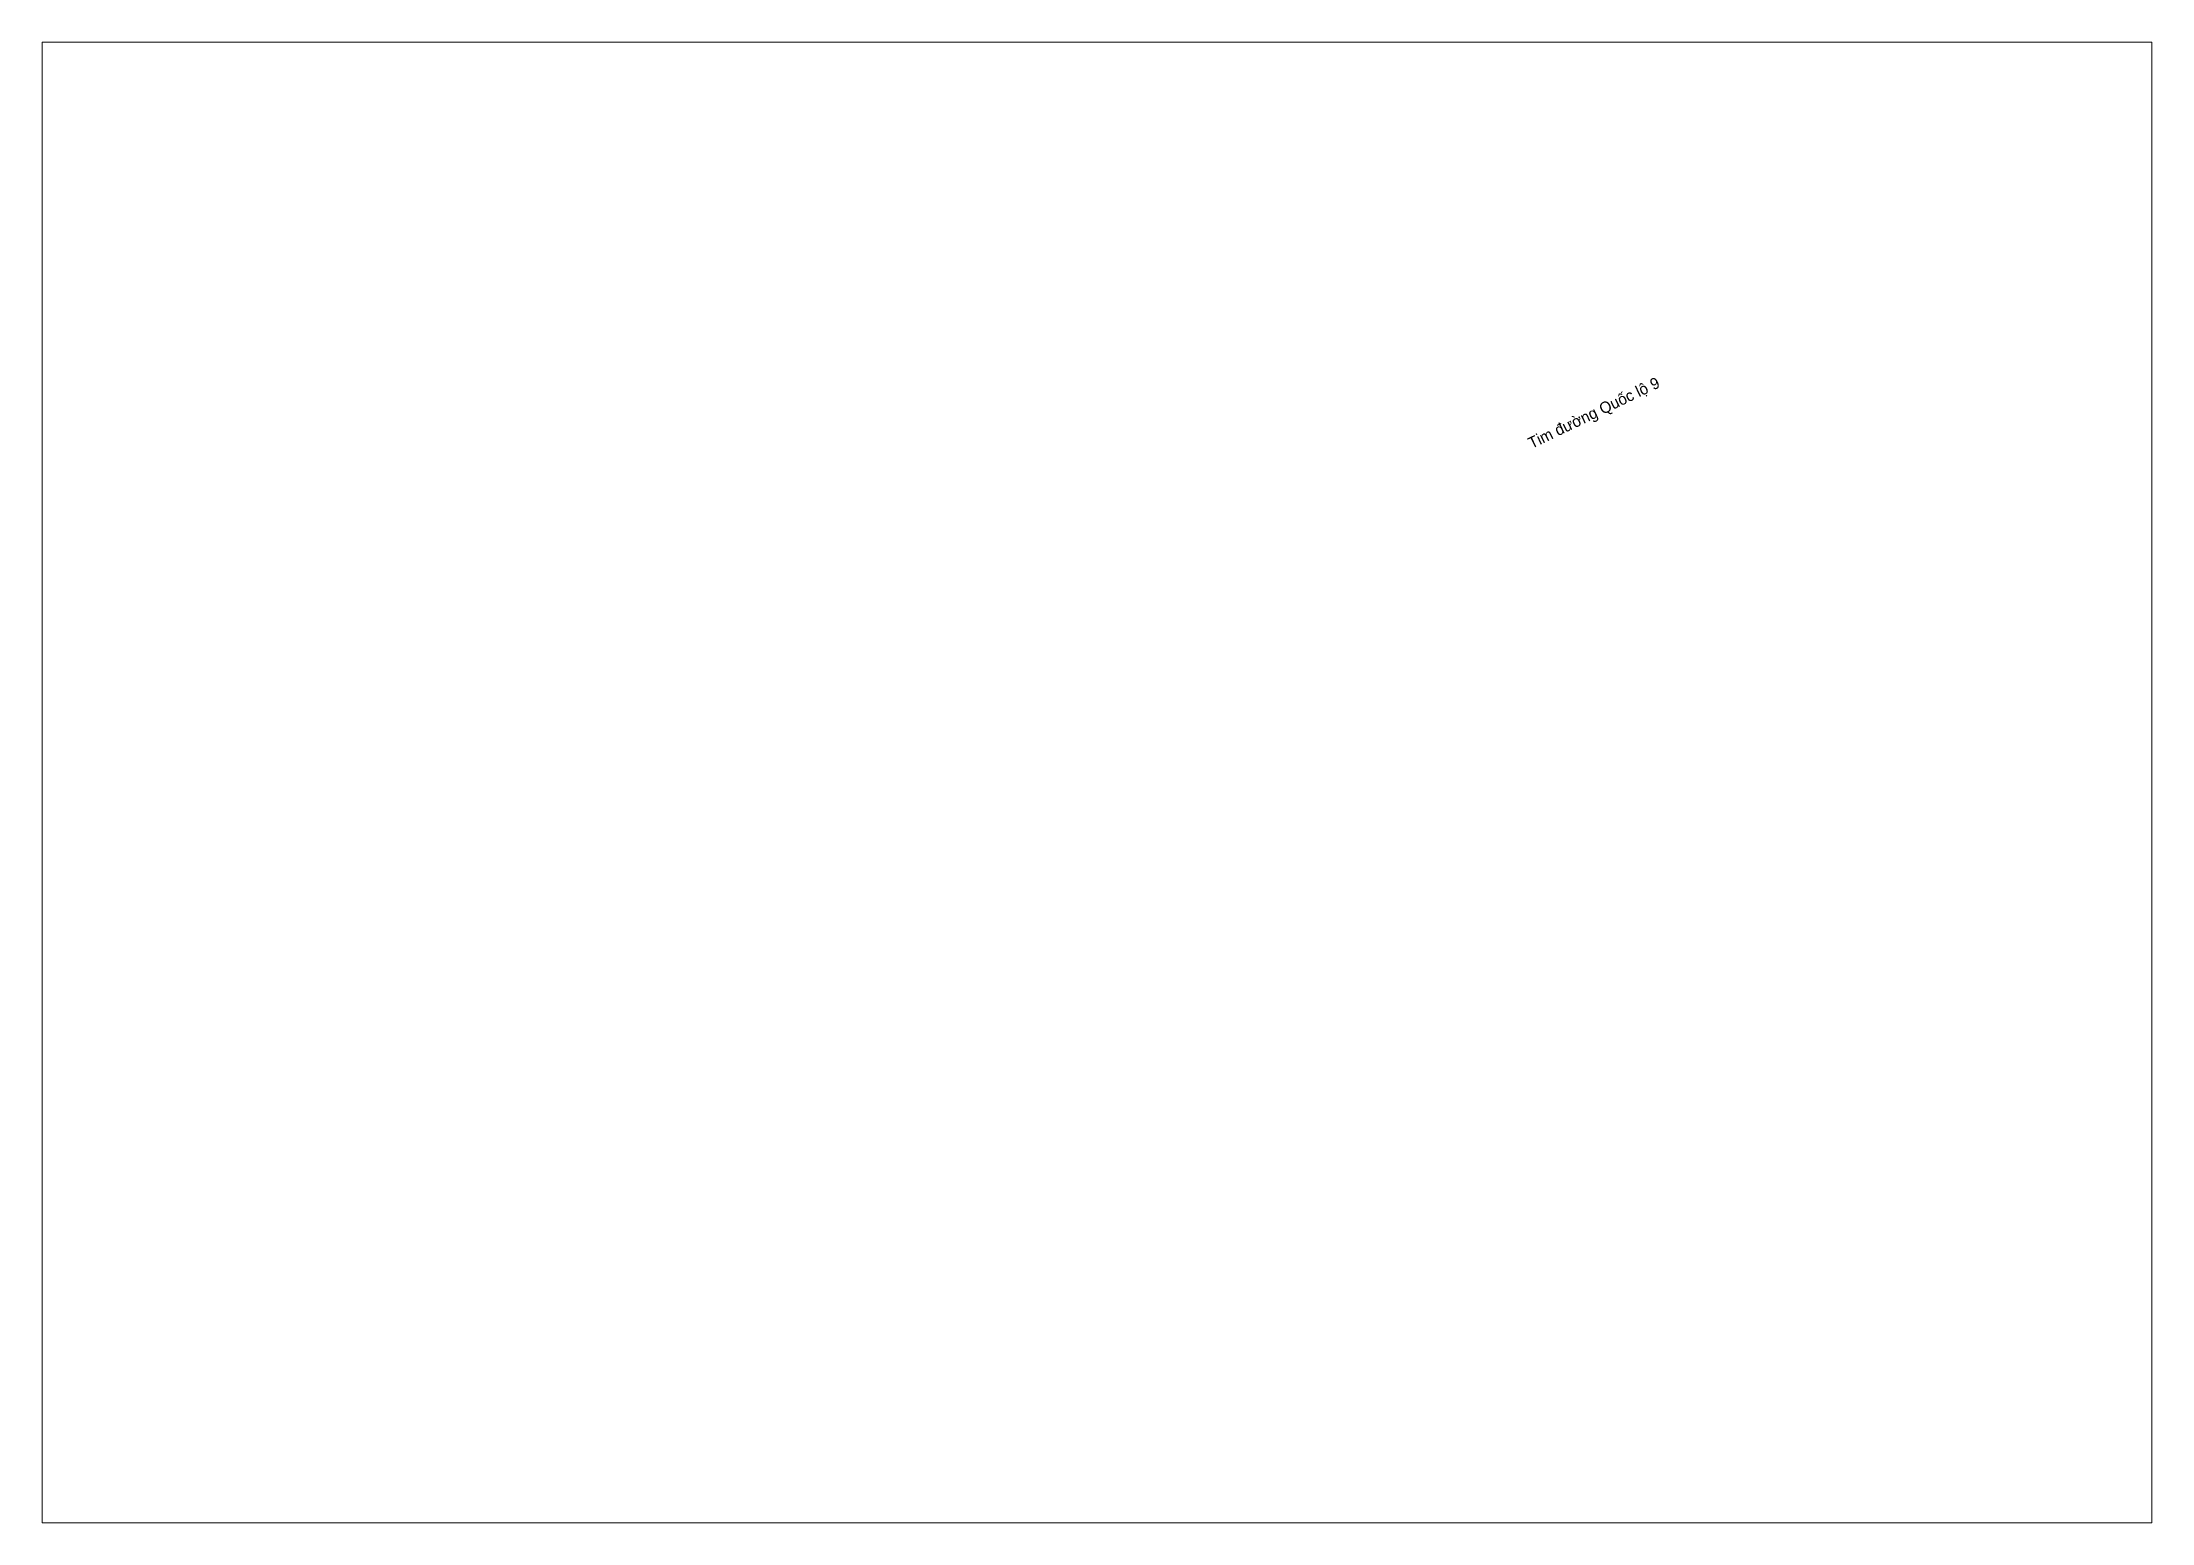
# Model space of a CAD drawing. Header units: centimetres. Extents: x -0.5 to 40.5, y 0 to 28.8.
import ezdxf
from ezdxf.enums import TextEntityAlignment as Align

# ---------------------------------------------------------------- set-up
doc = ezdxf.new("R2010")
doc.units = ezdxf.units.CM
doc.header["$LTSCALE"] = 0.088
doc.layers.add('1', color=7, linetype='Continuous', lineweight=13)
doc.layers.add('4', color=7, linetype='Continuous')

msp = doc.modelspace()

# ---------------------------------------------------------------- linework, layer by layer
at = {"layer": '1'}
msp.add_lwpolyline([(-0.49, -0.03), (40.55, -0.03), (40.55, 28.77), (-0.49, 28.77)], close=True, dxfattribs=at)

# ---------------------------------------------------------------- texts
at = {"layer": '4'}
msp.add_text('Tim ®\xadêng Quèc lé 9', height=0.22, rotation=25.694, dxfattribs=at).set_placement((29.7423, 21.46243), align=Align.CENTER)

doc.saveas('drawing.dxf')
